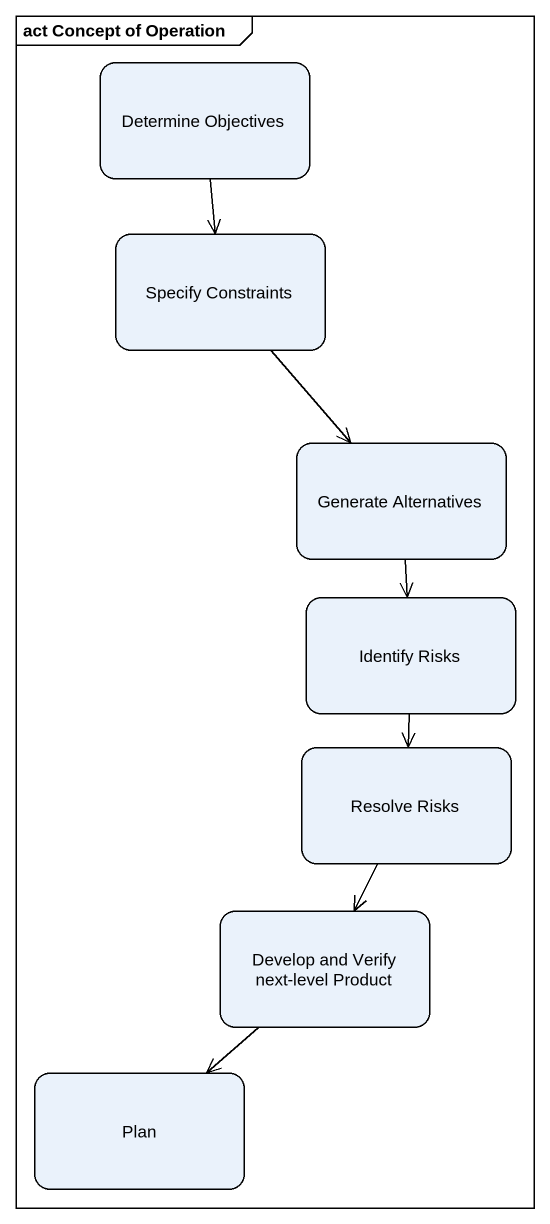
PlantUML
@startuml
mainframe act Concept of Operation
hide empty description
state "Determine Objectives" as Determine_Objectives
state "Specify Constraints" as Specify_Constraints
state "Generate Alternatives" as Generate_Alternatives
state "Identify Risks" as Identify_Risks
state "Resolve Risks" as Resolve_Risks
state "Develop and Verify next-level Product" as Develop_and_Verify_next
state Plan
Determine_Objectives --> Specify_Constraints
Determine_Objectives --> Specify_Constraints
Specify_Constraints --> Generate_Alternatives
Specify_Constraints --> Generate_Alternatives
Generate_Alternatives --> Identify_Risks
Generate_Alternatives --> Identify_Risks
Identify_Risks --> Resolve_Risks
Identify_Risks --> Resolve_Risks
Resolve_Risks --> Develop_and_Verify_next
Resolve_Risks --> Develop_and_Verify_next
Develop_and_Verify_next --> Plan
Develop_and_Verify_next --> Plan
@enduml
